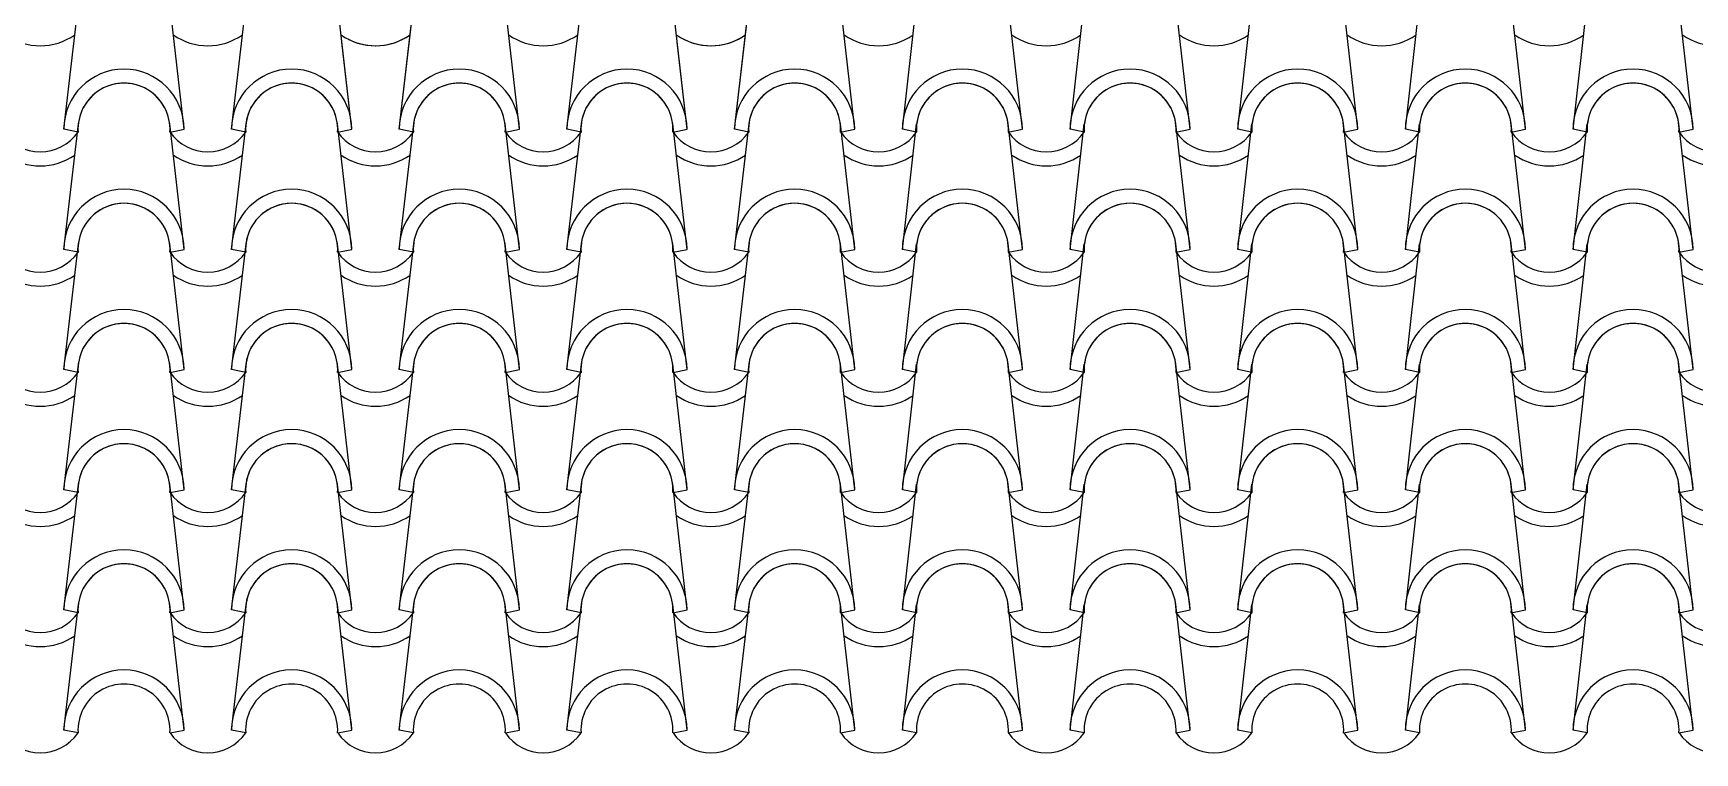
# Model space of a CAD drawing. Header units: millimetres. Extents: x -255 to 41745, y 236 to 29936.
# Drawn here: x 26426 to 28155, y 25007 to 25755 of the extents above; entities that cross this region are included whole.
import ezdxf

# ---------------------------------------------------------------- set-up
doc = ezdxf.new("R2010")
doc.units = ezdxf.units.MM
doc.layers.add('1', color=1, linetype='Continuous')

msp = doc.modelspace()

# ---------------------------------------------------------------- linework, layer by layer
at = {"layer": '1'}
for p, q in [((26457.8, 25655.6), (26472.8, 25786.3)), ((26582.8, 25655.6), (26567.9, 25786.3)), ((26632.3, 25655.6), (26647.3, 25786.3)), ((26757.3, 25655.6), (26742.4, 25786.3)), ((26806.8, 25655.6), (26821.8, 25786.3)), ((26931.8, 25655.6), (26916.9, 25786.3)), ((26981.3, 25655.6), (26996.3, 25786.3)), ((27106.3, 25655.6), (27091.4, 25786.3)), ((27155.8, 25655.6), (27170.8, 25786.3)), ((27280.8, 25655.6), (27265.9, 25786.3)), ((27330.4, 25655.6), (27345.3, 25786.3)), ((27455.4, 25655.6), (27440.4, 25786.3)), ((27504.9, 25655.6), (27519.8, 25786.3)), ((27629.9, 25655.6), (27614.9, 25786.3)), ((27679.4, 25655.6), (27694.3, 25786.3)), ((27804.4, 25655.6), (27789.4, 25786.3)), ((27853.9, 25655.6), (27868.8, 25786.3)), ((27978.9, 25655.6), (27963.9, 25786.3)), ((28028.4, 25655.6), (28043.3, 25786.3)), ((28153.4, 25655.6), (28138.4, 25786.3)), ((26806.8, 25655.6), (26821.2, 25781.4)), ((27155.8, 25655.6), (27170.2, 25781.4)), ((26757.3, 25655.6), (26747, 25746.1)), ((27106.3, 25655.6), (27096, 25746.1)), ((26457.8, 25530.6), (26472.8, 25661.3)), ((26472.5, 25652.6), (26457.8, 25655.6)), ((26472.5, 25652.6), (26457.8, 25655.6)), ((26582.8, 25530.6), (26567.9, 25661.3)), ((26568.2, 25652.6), (26582.8, 25655.6)), ((26568.2, 25652.6), (26582.8, 25655.6)), ((26632.3, 25530.6), (26647.3, 25661.3)), ((26647, 25652.6), (26632.3, 25655.6)), ((26647, 25652.6), (26632.3, 25655.6)), ((26757.3, 25530.6), (26742.4, 25661.3)), ((26757.3, 25530.6), (26742.4, 25661.3)), ((26742.7, 25652.6), (26757.3, 25655.6)), ((26742.7, 25652.6), (26757.3, 25655.6)), ((26742.7, 25652.6), (26757.3, 25655.6)), ((26742.7, 25652.6), (26757.3, 25655.6)), ((26806.8, 25530.6), (26821.8, 25661.3)), ((26806.8, 25530.6), (26821.8, 25661.3)), ((26821.5, 25652.6), (26806.8, 25655.6)), ((26821.5, 25652.6), (26806.8, 25655.6)), ((26821.5, 25652.6), (26806.8, 25655.6)), ((26821.5, 25652.6), (26806.8, 25655.6)), ((26931.8, 25530.6), (26916.9, 25661.3)), ((26917.2, 25652.6), (26931.8, 25655.6)), ((26917.2, 25652.6), (26931.8, 25655.6)), ((26981.3, 25530.6), (26996.3, 25661.3)), ((26996, 25652.6), (26981.3, 25655.6)), ((26996, 25652.6), (26981.3, 25655.6)), ((27106.3, 25530.6), (27091.4, 25661.3)), ((27106.3, 25530.6), (27091.4, 25661.3)), ((27091.7, 25652.6), (27106.3, 25655.6)), ((27091.7, 25652.6), (27106.3, 25655.6)), ((27091.7, 25652.6), (27106.3, 25655.6)), ((27091.7, 25652.6), (27106.3, 25655.6)), ((27155.8, 25530.6), (27170.8, 25661.3)), ((27155.8, 25530.6), (27170.8, 25661.3)), ((27170.5, 25652.6), (27155.8, 25655.6)), ((27170.5, 25652.6), (27155.8, 25655.6)), ((27170.5, 25652.6), (27155.8, 25655.6)), ((27170.5, 25652.6), (27155.8, 25655.6)), ((27280.8, 25530.6), (27265.9, 25661.3)), ((27266.2, 25652.6), (27280.8, 25655.6)), ((27266.2, 25652.6), (27280.8, 25655.6)), ((27330.4, 25530.6), (27345.3, 25661.3)), ((27345, 25652.6), (27330.4, 25655.6)), ((27345, 25652.6), (27330.4, 25655.6)), ((27455.4, 25530.6), (27440.4, 25661.3)), ((27440.7, 25652.6), (27455.4, 25655.6)), ((27440.7, 25652.6), (27455.4, 25655.6)), ((27504.9, 25530.6), (27519.8, 25661.3)), ((27519.5, 25652.6), (27504.9, 25655.6)), ((27519.5, 25652.6), (27504.9, 25655.6)), ((27629.9, 25530.6), (27614.9, 25661.3)), ((27615.2, 25652.6), (27629.9, 25655.6)), ((27615.2, 25652.6), (27629.9, 25655.6)), ((27679.4, 25530.6), (27694.3, 25661.3)), ((27694, 25652.6), (27679.4, 25655.6)), ((27694, 25652.6), (27679.4, 25655.6)), ((27804.4, 25530.6), (27789.4, 25661.3)), ((27789.7, 25652.6), (27804.4, 25655.6)), ((27789.7, 25652.6), (27804.4, 25655.6)), ((27853.9, 25530.6), (27868.8, 25661.3)), ((27868.5, 25652.6), (27853.9, 25655.6)), ((27868.5, 25652.6), (27853.9, 25655.6)), ((27978.9, 25530.6), (27963.9, 25661.3)), ((27964.2, 25652.6), (27978.9, 25655.6)), ((27964.2, 25652.6), (27978.9, 25655.6)), ((28028.4, 25530.6), (28043.3, 25661.3)), ((28043, 25652.6), (28028.4, 25655.6)), ((28043, 25652.6), (28028.4, 25655.6)), ((28153.4, 25530.6), (28138.4, 25661.3)), ((28138.7, 25652.6), (28153.4, 25655.6)), ((28138.7, 25652.6), (28153.4, 25655.6)), ((26457.8, 25405.6), (26472.8, 25536.3)), ((26472.5, 25527.6), (26457.8, 25530.6)), ((26472.5, 25527.6), (26457.8, 25530.6)), ((26582.8, 25405.6), (26567.9, 25536.3)), ((26568.2, 25527.6), (26582.8, 25530.6)), ((26568.2, 25527.6), (26582.8, 25530.6)), ((26632.3, 25405.6), (26647.3, 25536.3)), ((26647, 25527.6), (26632.3, 25530.6)), ((26647, 25527.6), (26632.3, 25530.6)), ((26757.3, 25405.6), (26742.4, 25536.3)), ((26757.3, 25405.6), (26742.4, 25536.3)), ((26742.7, 25527.6), (26757.3, 25530.6)), ((26742.7, 25527.6), (26757.3, 25530.6)), ((26742.7, 25527.6), (26757.3, 25530.6)), ((26742.7, 25527.6), (26757.3, 25530.6)), ((26806.8, 25405.6), (26821.8, 25536.3)), ((26806.8, 25405.6), (26821.8, 25536.3)), ((26821.5, 25527.6), (26806.8, 25530.6)), ((26821.5, 25527.6), (26806.8, 25530.6)), ((26821.5, 25527.6), (26806.8, 25530.6)), ((26821.5, 25527.6), (26806.8, 25530.6)), ((26931.8, 25405.6), (26916.9, 25536.3)), ((26917.2, 25527.6), (26931.8, 25530.6)), ((26917.2, 25527.6), (26931.8, 25530.6)), ((26981.3, 25405.6), (26996.3, 25536.3)), ((26996, 25527.6), (26981.3, 25530.6)), ((26996, 25527.6), (26981.3, 25530.6)), ((27106.3, 25405.6), (27091.4, 25536.3)), ((27106.3, 25405.6), (27091.4, 25536.3)), ((27091.7, 25527.6), (27106.3, 25530.6)), ((27091.7, 25527.6), (27106.3, 25530.6)), ((27091.7, 25527.6), (27106.3, 25530.6)), ((27091.7, 25527.6), (27106.3, 25530.6)), ((27155.8, 25405.6), (27170.8, 25536.3)), ((27155.8, 25405.6), (27170.8, 25536.3)), ((27170.5, 25527.6), (27155.8, 25530.6)), ((27170.5, 25527.6), (27155.8, 25530.6)), ((27170.5, 25527.6), (27155.8, 25530.6)), ((27170.5, 25527.6), (27155.8, 25530.6)), ((27280.8, 25405.6), (27265.9, 25536.3)), ((27266.2, 25527.6), (27280.8, 25530.6)), ((27266.2, 25527.6), (27280.8, 25530.6)), ((27330.4, 25405.6), (27345.3, 25536.3)), ((27345, 25527.6), (27330.4, 25530.6)), ((27345, 25527.6), (27330.4, 25530.6)), ((27455.4, 25405.6), (27440.4, 25536.3)), ((27440.7, 25527.6), (27455.4, 25530.6)), ((27440.7, 25527.6), (27455.4, 25530.6)), ((27504.9, 25405.6), (27519.8, 25536.3)), ((27519.5, 25527.6), (27504.9, 25530.6)), ((27519.5, 25527.6), (27504.9, 25530.6)), ((27629.9, 25405.6), (27614.9, 25536.3)), ((27615.2, 25527.6), (27629.9, 25530.6)), ((27615.2, 25527.6), (27629.9, 25530.6)), ((27679.4, 25405.6), (27694.3, 25536.3)), ((27694, 25527.6), (27679.4, 25530.6)), ((27694, 25527.6), (27679.4, 25530.6)), ((27804.4, 25405.6), (27789.4, 25536.3)), ((27789.7, 25527.6), (27804.4, 25530.6)), ((27789.7, 25527.6), (27804.4, 25530.6)), ((27853.9, 25405.6), (27868.8, 25536.3)), ((27868.5, 25527.6), (27853.9, 25530.6)), ((27868.5, 25527.6), (27853.9, 25530.6)), ((27978.9, 25405.6), (27963.9, 25536.3)), ((27964.2, 25527.6), (27978.9, 25530.6)), ((27964.2, 25527.6), (27978.9, 25530.6)), ((28028.4, 25405.6), (28043.3, 25536.3)), ((28043, 25527.6), (28028.4, 25530.6)), ((28043, 25527.6), (28028.4, 25530.6)), ((28153.4, 25405.6), (28138.4, 25536.3)), ((28138.7, 25527.6), (28153.4, 25530.6)), ((28138.7, 25527.6), (28153.4, 25530.6)), ((26457.8, 25280.6), (26472.8, 25411.3)), ((26472.5, 25402.6), (26457.8, 25405.6)), ((26472.5, 25402.6), (26457.8, 25405.6)), ((26582.8, 25280.6), (26567.9, 25411.3)), ((26568.2, 25402.6), (26582.8, 25405.6)), ((26568.2, 25402.6), (26582.8, 25405.6)), ((26632.3, 25280.6), (26647.3, 25411.3)), ((26647, 25402.6), (26632.3, 25405.6)), ((26647, 25402.6), (26632.3, 25405.6)), ((26757.3, 25280.6), (26742.4, 25411.3)), ((26757.3, 25280.6), (26742.4, 25411.3)), ((26742.7, 25402.6), (26757.3, 25405.6)), ((26742.7, 25402.6), (26757.3, 25405.6)), ((26742.7, 25402.6), (26757.3, 25405.6)), ((26742.7, 25402.6), (26757.3, 25405.6)), ((26806.8, 25280.6), (26821.8, 25411.3)), ((26806.8, 25280.6), (26821.8, 25411.3)), ((26821.5, 25402.6), (26806.8, 25405.6)), ((26821.5, 25402.6), (26806.8, 25405.6)), ((26821.5, 25402.6), (26806.8, 25405.6)), ((26821.5, 25402.6), (26806.8, 25405.6)), ((26931.8, 25280.6), (26916.9, 25411.3)), ((26917.2, 25402.6), (26931.8, 25405.6)), ((26917.2, 25402.6), (26931.8, 25405.6)), ((26981.3, 25280.6), (26996.3, 25411.3)), ((26996, 25402.6), (26981.3, 25405.6)), ((26996, 25402.6), (26981.3, 25405.6)), ((27106.3, 25280.6), (27091.4, 25411.3)), ((27106.3, 25280.6), (27091.4, 25411.3)), ((27091.7, 25402.6), (27106.3, 25405.6)), ((27091.7, 25402.6), (27106.3, 25405.6)), ((27091.7, 25402.6), (27106.3, 25405.6)), ((27091.7, 25402.6), (27106.3, 25405.6)), ((27155.8, 25280.6), (27170.8, 25411.3)), ((27155.8, 25280.6), (27170.8, 25411.3)), ((27170.5, 25402.6), (27155.8, 25405.6)), ((27170.5, 25402.6), (27155.8, 25405.6)), ((27170.5, 25402.6), (27155.8, 25405.6)), ((27170.5, 25402.6), (27155.8, 25405.6)), ((27280.8, 25280.6), (27265.9, 25411.3)), ((27266.2, 25402.6), (27280.8, 25405.6)), ((27266.2, 25402.6), (27280.8, 25405.6)), ((27330.4, 25280.6), (27345.3, 25411.3)), ((27345, 25402.6), (27330.4, 25405.6)), ((27345, 25402.6), (27330.4, 25405.6)), ((27455.4, 25280.6), (27440.4, 25411.3)), ((27440.7, 25402.6), (27455.4, 25405.6)), ((27440.7, 25402.6), (27455.4, 25405.6)), ((27504.9, 25280.6), (27519.8, 25411.3)), ((27519.5, 25402.6), (27504.9, 25405.6)), ((27519.5, 25402.6), (27504.9, 25405.6)), ((27629.9, 25280.6), (27614.9, 25411.3)), ((27615.2, 25402.6), (27629.9, 25405.6)), ((27615.2, 25402.6), (27629.9, 25405.6)), ((27679.4, 25280.6), (27694.3, 25411.3)), ((27694, 25402.6), (27679.4, 25405.6)), ((27694, 25402.6), (27679.4, 25405.6)), ((27804.4, 25280.6), (27789.4, 25411.3)), ((27789.7, 25402.6), (27804.4, 25405.6)), ((27789.7, 25402.6), (27804.4, 25405.6)), ((27853.9, 25280.6), (27868.8, 25411.3)), ((27868.5, 25402.6), (27853.9, 25405.6)), ((27868.5, 25402.6), (27853.9, 25405.6)), ((27978.9, 25280.6), (27963.9, 25411.3)), ((27964.2, 25402.6), (27978.9, 25405.6)), ((27964.2, 25402.6), (27978.9, 25405.6)), ((28028.4, 25280.6), (28043.3, 25411.3)), ((28043, 25402.6), (28028.4, 25405.6)), ((28043, 25402.6), (28028.4, 25405.6)), ((28153.4, 25280.6), (28138.4, 25411.3)), ((28138.7, 25402.6), (28153.4, 25405.6)), ((28138.7, 25402.6), (28153.4, 25405.6)), ((26457.8, 25155.6), (26472.8, 25286.3)), ((26582.8, 25155.6), (26567.9, 25286.3)), ((26632.3, 25155.6), (26647.3, 25286.3)), ((26757.3, 25155.6), (26742.4, 25286.3)), ((26757.3, 25155.6), (26742.4, 25286.3)), ((26806.8, 25155.6), (26821.8, 25286.3)), ((26806.8, 25155.6), (26821.8, 25286.3)), ((26931.8, 25155.6), (26916.9, 25286.3)), ((26981.3, 25155.6), (26996.3, 25286.3)), ((27106.3, 25155.6), (27091.4, 25286.3)), ((27106.3, 25155.6), (27091.4, 25286.3)), ((27155.8, 25155.6), (27170.8, 25286.3)), ((27155.8, 25155.6), (27170.8, 25286.3)), ((27280.8, 25155.6), (27265.9, 25286.3)), ((27330.4, 25155.6), (27345.3, 25286.3)), ((27455.4, 25155.6), (27440.4, 25286.3)), ((27504.9, 25155.6), (27519.8, 25286.3)), ((27629.9, 25155.6), (27614.9, 25286.3)), ((27679.4, 25155.6), (27694.3, 25286.3)), ((27804.4, 25155.6), (27789.4, 25286.3)), ((27853.9, 25155.6), (27868.8, 25286.3)), ((27978.9, 25155.6), (27963.9, 25286.3)), ((28028.4, 25155.6), (28043.3, 25286.3)), ((28153.4, 25155.6), (28138.4, 25286.3)), ((26472.5, 25277.6), (26457.8, 25280.6)), ((26472.5, 25277.6), (26457.8, 25280.6)), ((26568.2, 25277.6), (26582.8, 25280.6)), ((26568.2, 25277.6), (26582.8, 25280.6)), ((26647, 25277.6), (26632.3, 25280.6)), ((26647, 25277.6), (26632.3, 25280.6)), ((26742.7, 25277.6), (26757.3, 25280.6)), ((26742.7, 25277.6), (26757.3, 25280.6)), ((26742.7, 25277.6), (26757.3, 25280.6)), ((26742.7, 25277.6), (26757.3, 25280.6)), ((26821.5, 25277.6), (26806.8, 25280.6)), ((26821.5, 25277.6), (26806.8, 25280.6)), ((26821.5, 25277.6), (26806.8, 25280.6)), ((26821.5, 25277.6), (26806.8, 25280.6)), ((26917.2, 25277.6), (26931.8, 25280.6)), ((26917.2, 25277.6), (26931.8, 25280.6)), ((26996, 25277.6), (26981.3, 25280.6)), ((26996, 25277.6), (26981.3, 25280.6)), ((27091.7, 25277.6), (27106.3, 25280.6)), ((27091.7, 25277.6), (27106.3, 25280.6)), ((27091.7, 25277.6), (27106.3, 25280.6)), ((27091.7, 25277.6), (27106.3, 25280.6)), ((27170.5, 25277.6), (27155.8, 25280.6)), ((27170.5, 25277.6), (27155.8, 25280.6)), ((27170.5, 25277.6), (27155.8, 25280.6)), ((27170.5, 25277.6), (27155.8, 25280.6)), ((27266.2, 25277.6), (27280.8, 25280.6)), ((27266.2, 25277.6), (27280.8, 25280.6)), ((27345, 25277.6), (27330.4, 25280.6)), ((27345, 25277.6), (27330.4, 25280.6)), ((27440.7, 25277.6), (27455.4, 25280.6)), ((27440.7, 25277.6), (27455.4, 25280.6)), ((27519.5, 25277.6), (27504.9, 25280.6)), ((27519.5, 25277.6), (27504.9, 25280.6)), ((27615.2, 25277.6), (27629.9, 25280.6)), ((27615.2, 25277.6), (27629.9, 25280.6)), ((27694, 25277.6), (27679.4, 25280.6)), ((27694, 25277.6), (27679.4, 25280.6)), ((27789.7, 25277.6), (27804.4, 25280.6)), ((27789.7, 25277.6), (27804.4, 25280.6)), ((27868.5, 25277.6), (27853.9, 25280.6)), ((27868.5, 25277.6), (27853.9, 25280.6)), ((27964.2, 25277.6), (27978.9, 25280.6)), ((27964.2, 25277.6), (27978.9, 25280.6)), ((28043, 25277.6), (28028.4, 25280.6)), ((28043, 25277.6), (28028.4, 25280.6)), ((28138.7, 25277.6), (28153.4, 25280.6)), ((28138.7, 25277.6), (28153.4, 25280.6)), ((26457.8, 25030.6), (26472.8, 25161.3)), ((26582.8, 25030.6), (26567.9, 25161.3)), ((26632.3, 25030.6), (26647.3, 25161.3)), ((26757.3, 25030.6), (26742.4, 25161.3)), ((26757.3, 25030.6), (26742.4, 25161.3)), ((26806.8, 25030.6), (26821.8, 25161.3)), ((26806.8, 25030.6), (26821.8, 25161.3)), ((26931.8, 25030.6), (26916.9, 25161.3)), ((26981.3, 25030.6), (26996.3, 25161.3)), ((27106.3, 25030.6), (27091.4, 25161.3)), ((27106.3, 25030.6), (27091.4, 25161.3)), ((27155.8, 25030.6), (27170.8, 25161.3)), ((27155.8, 25030.6), (27170.8, 25161.3)), ((27280.8, 25030.6), (27265.9, 25161.3)), ((27330.4, 25030.6), (27345.3, 25161.3)), ((27455.4, 25030.6), (27440.4, 25161.3)), ((27504.9, 25030.6), (27519.8, 25161.3)), ((27629.9, 25030.6), (27614.9, 25161.3)), ((27679.4, 25030.6), (27694.3, 25161.3)), ((27804.4, 25030.6), (27789.4, 25161.3)), ((27853.9, 25030.6), (27868.8, 25161.3)), ((27978.9, 25030.6), (27963.9, 25161.3)), ((28028.4, 25030.6), (28043.3, 25161.3)), ((28153.4, 25030.6), (28138.4, 25161.3)), ((26472.5, 25152.6), (26457.8, 25155.6)), ((26472.5, 25152.6), (26457.8, 25155.6)), ((26568.2, 25152.6), (26582.8, 25155.6)), ((26568.2, 25152.6), (26582.8, 25155.6)), ((26647, 25152.6), (26632.3, 25155.6)), ((26647, 25152.6), (26632.3, 25155.6)), ((26742.7, 25152.6), (26757.3, 25155.6)), ((26742.7, 25152.6), (26757.3, 25155.6)), ((26742.7, 25152.6), (26757.3, 25155.6)), ((26742.7, 25152.6), (26757.3, 25155.6)), ((26821.5, 25152.6), (26806.8, 25155.6)), ((26821.5, 25152.6), (26806.8, 25155.6)), ((26821.5, 25152.6), (26806.8, 25155.6)), ((26821.5, 25152.6), (26806.8, 25155.6)), ((26917.2, 25152.6), (26931.8, 25155.6)), ((26917.2, 25152.6), (26931.8, 25155.6)), ((26996, 25152.6), (26981.3, 25155.6)), ((26996, 25152.6), (26981.3, 25155.6)), ((27091.7, 25152.6), (27106.3, 25155.6)), ((27091.7, 25152.6), (27106.3, 25155.6)), ((27091.7, 25152.6), (27106.3, 25155.6)), ((27091.7, 25152.6), (27106.3, 25155.6)), ((27170.5, 25152.6), (27155.8, 25155.6)), ((27170.5, 25152.6), (27155.8, 25155.6)), ((27170.5, 25152.6), (27155.8, 25155.6)), ((27170.5, 25152.6), (27155.8, 25155.6)), ((27266.2, 25152.6), (27280.8, 25155.6)), ((27266.2, 25152.6), (27280.8, 25155.6)), ((27345, 25152.6), (27330.4, 25155.6)), ((27345, 25152.6), (27330.4, 25155.6)), ((27440.7, 25152.6), (27455.4, 25155.6)), ((27440.7, 25152.6), (27455.4, 25155.6)), ((27519.5, 25152.6), (27504.9, 25155.6)), ((27519.5, 25152.6), (27504.9, 25155.6)), ((27615.2, 25152.6), (27629.9, 25155.6)), ((27615.2, 25152.6), (27629.9, 25155.6)), ((27694, 25152.6), (27679.4, 25155.6)), ((27694, 25152.6), (27679.4, 25155.6)), ((27789.7, 25152.6), (27804.4, 25155.6)), ((27789.7, 25152.6), (27804.4, 25155.6)), ((27868.5, 25152.6), (27853.9, 25155.6)), ((27868.5, 25152.6), (27853.9, 25155.6)), ((27964.2, 25152.6), (27978.9, 25155.6)), ((27964.2, 25152.6), (27978.9, 25155.6)), ((28043, 25152.6), (28028.4, 25155.6)), ((28043, 25152.6), (28028.4, 25155.6)), ((28138.7, 25152.6), (28153.4, 25155.6)), ((28138.7, 25152.6), (28153.4, 25155.6)), ((26472.5, 25027.6), (26457.8, 25030.6)), ((26568.2, 25027.6), (26582.8, 25030.6)), ((26647, 25027.6), (26632.3, 25030.6)), ((26742.7, 25027.6), (26757.3, 25030.6)), ((26742.7, 25027.6), (26757.3, 25030.6)), ((26821.5, 25027.6), (26806.8, 25030.6)), ((26821.5, 25027.6), (26806.8, 25030.6)), ((26917.2, 25027.6), (26931.8, 25030.6)), ((26996, 25027.6), (26981.3, 25030.6)), ((27091.7, 25027.6), (27106.3, 25030.6)), ((27091.7, 25027.6), (27106.3, 25030.6)), ((27170.5, 25027.6), (27155.8, 25030.6)), ((27170.5, 25027.6), (27155.8, 25030.6)), ((27266.2, 25027.6), (27280.8, 25030.6)), ((27345, 25027.6), (27330.4, 25030.6)), ((27440.7, 25027.6), (27455.4, 25030.6)), ((27519.5, 25027.6), (27504.9, 25030.6)), ((27615.2, 25027.6), (27629.9, 25030.6)), ((27694, 25027.6), (27679.4, 25030.6)), ((27789.7, 25027.6), (27804.4, 25030.6)), ((27868.5, 25027.6), (27853.9, 25030.6)), ((27964.2, 25027.6), (27978.9, 25030.6)), ((28043, 25027.6), (28028.4, 25030.6)), ((28138.7, 25027.6), (28153.4, 25030.6))]:
    msp.add_line(p, q, dxfattribs=at)
for centre, radius, start, end in [((26433.1, 25804.9), 62.5, 234.9308, 305.0692), ((26433.1, 25804.9), 62.5, 234.9308, 305.0692), ((26607.6, 25804.9), 62.5, 234.9308, 305.0692), ((26607.6, 25804.9), 62.5, 234.9308, 305.0692), ((26782.1, 25804.9), 62.5, 234.9308, 305.0692), ((26782.1, 25804.9), 62.5, 234.9308, 305.0692), ((26782.1, 25804.9), 62.5, 234.9308, 305.0692), ((26782.1, 25804.9), 62.5, 242.9496, 305.0692), ((26956.6, 25804.9), 62.5, 234.9308, 305.0692), ((26956.6, 25804.9), 62.5, 234.9308, 305.0692), ((27131.2, 25804.9), 62.5, 234.9308, 305.0692), ((27131.2, 25804.9), 62.5, 234.9308, 305.0692), ((27131.2, 25804.9), 62.5, 234.9308, 305.0692), ((27131.2, 25804.9), 62.5, 242.9496, 305.0692), ((27305.7, 25804.9), 62.5, 234.9308, 305.0692), ((27305.7, 25804.9), 62.5, 234.9308, 305.0692), ((27480.2, 25804.9), 62.5, 234.9308, 305.0692), ((27480.2, 25804.9), 62.5, 234.9308, 305.0692), ((27654.7, 25804.9), 62.5, 234.9308, 305.0692), ((27829.2, 25804.9), 62.5, 234.9308, 305.0692), ((28003.7, 25804.9), 62.5, 234.9308, 305.0692), ((28178.2, 25804.9), 62.5, 234.9308, 305.0692), ((26520.3, 25655.6), 62.5, 0, 180), ((26520.3, 25655.6), 62.5, 0, 180), ((26694.8, 25655.6), 62.5, 0, 180), ((26694.8, 25655.6), 62.5, 0, 180), ((26869.3, 25655.6), 62.5, 0, 180), ((26869.3, 25655.6), 62.5, 0, 180), ((27043.8, 25655.6), 62.5, 0, 180), ((27043.8, 25655.6), 62.5, 0, 180), ((27218.3, 25655.6), 62.5, 0, 180), ((27218.3, 25655.6), 62.5, 0, 180), ((27392.9, 25655.6), 62.5, 0, 180), ((27392.9, 25655.6), 62.5, 0, 180), ((27567.4, 25655.6), 62.5, 0, 180), ((27567.4, 25655.6), 62.5, 0, 180), ((27741.9, 25655.6), 62.5, 0, 180), ((27741.9, 25655.6), 62.5, 0, 180), ((27916.4, 25655.6), 62.5, 0, 180), ((27916.4, 25655.6), 62.5, 0, 180), ((28090.9, 25655.6), 62.5, 0, 180), ((28090.9, 25655.6), 62.5, 0, 180), ((26520.3, 25655.6), 47.9, 356.4887, 183.5113), ((26520.3, 25655.6), 47.9, 356.4887, 183.5113), ((26520.3, 25655.6), 47.9, 6.838, 173.162), ((26694.8, 25655.6), 47.9, 356.4887, 183.5113), ((26694.8, 25655.6), 47.9, 356.4887, 183.5113), ((26694.8, 25655.6), 47.9, 6.838, 173.162), ((26869.3, 25655.6), 47.9, 356.4887, 183.5113), ((26869.3, 25655.6), 47.9, 356.4887, 183.5113), ((26869.3, 25655.6), 47.9, 6.838, 173.162), ((27043.8, 25655.6), 47.9, 356.4887, 183.5113), ((27043.8, 25655.6), 47.9, 356.4887, 183.5113), ((27043.8, 25655.6), 47.9, 6.838, 173.162), ((27218.3, 25655.6), 47.9, 356.4887, 183.5113), ((27218.3, 25655.6), 47.9, 356.4887, 183.5113), ((27218.3, 25655.6), 47.9, 6.838, 173.162), ((27392.9, 25655.6), 47.9, 356.4887, 183.5113), ((27392.9, 25655.6), 47.9, 356.4887, 183.5113), ((27392.9, 25655.6), 47.9, 6.838, 173.162), ((27567.4, 25655.6), 47.9, 356.4887, 183.5113), ((27567.4, 25655.6), 47.9, 356.4887, 183.5113), ((27567.4, 25655.6), 47.9, 6.838, 173.162), ((27741.9, 25655.6), 47.9, 356.4887, 183.5113), ((27741.9, 25655.6), 47.9, 356.4887, 183.5113), ((27741.9, 25655.6), 47.9, 6.838, 173.162), ((27916.4, 25655.6), 47.9, 356.4887, 183.5113), ((27916.4, 25655.6), 47.9, 356.4887, 183.5113), ((27916.4, 25655.6), 47.9, 6.838, 173.162), ((28090.9, 25655.6), 47.9, 356.4887, 183.5113), ((28090.9, 25655.6), 47.9, 356.4887, 183.5113), ((28090.9, 25655.6), 47.9, 6.838, 173.162), ((26433.1, 25679.9), 47.9, 214.756, 325.244), ((26433.1, 25679.9), 47.9, 214.756, 325.244), ((26607.6, 25679.9), 47.9, 214.756, 325.244), ((26607.6, 25679.9), 47.9, 214.756, 325.244), ((26782.1, 25679.9), 47.9, 214.756, 325.244), ((26782.1, 25679.9), 47.9, 214.756, 325.244), ((26782.1, 25679.9), 47.9, 214.756, 325.244), ((26782.1, 25679.9), 47.9, 214.756, 325.244), ((26956.6, 25679.9), 47.9, 214.756, 325.244), ((26956.6, 25679.9), 47.9, 214.756, 325.244), ((27131.2, 25679.9), 47.9, 214.756, 325.244), ((27131.2, 25679.9), 47.9, 214.756, 325.244), ((27131.2, 25679.9), 47.9, 214.756, 325.244), ((27131.2, 25679.9), 47.9, 214.756, 325.244), ((27305.7, 25679.9), 47.9, 214.756, 325.244), ((27305.7, 25679.9), 47.9, 214.756, 325.244), ((27480.2, 25679.9), 47.9, 214.756, 325.244), ((27480.2, 25679.9), 47.9, 214.756, 325.244), ((27654.7, 25679.9), 47.9, 214.756, 325.244), ((27654.7, 25679.9), 47.9, 214.756, 325.244), ((27829.2, 25679.9), 47.9, 214.756, 325.244), ((27829.2, 25679.9), 47.9, 214.756, 325.244), ((28003.7, 25679.9), 47.9, 214.756, 325.244), ((28003.7, 25679.9), 47.9, 214.756, 325.244), ((28178.2, 25679.9), 47.9, 214.756, 325.244), ((28178.2, 25679.9), 47.9, 214.756, 325.244), ((26433.1, 25679.9), 62.5, 234.9308, 305.0692), ((26607.6, 25679.9), 62.5, 234.9308, 305.0692), ((26782.1, 25679.9), 62.5, 234.9308, 305.0692), ((26782.1, 25679.9), 62.5, 234.9308, 305.0692), ((26956.6, 25679.9), 62.5, 234.9308, 305.0692), ((27131.2, 25679.9), 62.5, 234.9308, 305.0692), ((27131.2, 25679.9), 62.5, 234.9308, 305.0692), ((27305.7, 25679.9), 62.5, 234.9308, 305.0692), ((27480.2, 25679.9), 62.5, 234.9308, 305.0692), ((27654.7, 25679.9), 62.5, 234.9308, 305.0692), ((27829.2, 25679.9), 62.5, 234.9308, 305.0692), ((28003.7, 25679.9), 62.5, 234.9308, 305.0692), ((28178.2, 25679.9), 62.5, 234.9308, 305.0692), ((26520.3, 25530.6), 62.5, 0, 180), ((26520.3, 25530.6), 62.5, 0, 180), ((26520.3, 25530.6), 47.9, 356.4887, 183.5113), ((26520.3, 25530.6), 47.9, 356.4887, 183.5113), ((26520.3, 25530.6), 47.9, 6.838, 173.162), ((26694.8, 25530.6), 62.5, 0, 180), ((26694.8, 25530.6), 62.5, 0, 180), ((26694.8, 25530.6), 47.9, 356.4887, 183.5113), ((26694.8, 25530.6), 47.9, 356.4887, 183.5113), ((26694.8, 25530.6), 47.9, 6.838, 173.162), ((26869.3, 25530.6), 62.5, 0, 180), ((26869.3, 25530.6), 62.5, 0, 180), ((26869.3, 25530.6), 47.9, 356.4887, 183.5113), ((26869.3, 25530.6), 47.9, 356.4887, 183.5113), ((26869.3, 25530.6), 47.9, 6.838, 173.162), ((27043.8, 25530.6), 62.5, 0, 180), ((27043.8, 25530.6), 62.5, 0, 180), ((27043.8, 25530.6), 47.9, 356.4887, 183.5113), ((27043.8, 25530.6), 47.9, 356.4887, 183.5113), ((27043.8, 25530.6), 47.9, 6.838, 173.162), ((27218.3, 25530.6), 62.5, 0, 180), ((27218.3, 25530.6), 62.5, 0, 180), ((27218.3, 25530.6), 47.9, 356.4887, 183.5113), ((27218.3, 25530.6), 47.9, 356.4887, 183.5113), ((27218.3, 25530.6), 47.9, 6.838, 173.162), ((27392.9, 25530.6), 62.5, 0, 180), ((27392.9, 25530.6), 62.5, 0, 180), ((27392.9, 25530.6), 47.9, 356.4887, 183.5113), ((27392.9, 25530.6), 47.9, 356.4887, 183.5113), ((27392.9, 25530.6), 47.9, 6.838, 173.162), ((27567.4, 25530.6), 62.5, 0, 180), ((27567.4, 25530.6), 62.5, 0, 180), ((27567.4, 25530.6), 47.9, 356.4887, 183.5113), ((27567.4, 25530.6), 47.9, 356.4887, 183.5113), ((27567.4, 25530.6), 47.9, 6.838, 173.162), ((27741.9, 25530.6), 62.5, 0, 180), ((27741.9, 25530.6), 62.5, 0, 180), ((27741.9, 25530.6), 47.9, 356.4887, 183.5113), ((27741.9, 25530.6), 47.9, 356.4887, 183.5113), ((27741.9, 25530.6), 47.9, 6.838, 173.162), ((27916.4, 25530.6), 62.5, 0, 180), ((27916.4, 25530.6), 62.5, 0, 180), ((27916.4, 25530.6), 47.9, 356.4887, 183.5113), ((27916.4, 25530.6), 47.9, 356.4887, 183.5113), ((27916.4, 25530.6), 47.9, 6.838, 173.162), ((28090.9, 25530.6), 62.5, 0, 180), ((28090.9, 25530.6), 62.5, 0, 180), ((28090.9, 25530.6), 47.9, 356.4887, 183.5113), ((28090.9, 25530.6), 47.9, 356.4887, 183.5113), ((28090.9, 25530.6), 47.9, 6.838, 173.162), ((26433.1, 25554.9), 47.9, 214.756, 325.244), ((26433.1, 25554.9), 47.9, 214.756, 325.244), ((26607.6, 25554.9), 47.9, 214.756, 325.244), ((26607.6, 25554.9), 47.9, 214.756, 325.244), ((26782.1, 25554.9), 47.9, 214.756, 325.244), ((26782.1, 25554.9), 47.9, 214.756, 325.244), ((26782.1, 25554.9), 47.9, 214.756, 325.244), ((26782.1, 25554.9), 47.9, 214.756, 325.244), ((26956.6, 25554.9), 47.9, 214.756, 325.244), ((26956.6, 25554.9), 47.9, 214.756, 325.244), ((27131.2, 25554.9), 47.9, 214.756, 325.244), ((27131.2, 25554.9), 47.9, 214.756, 325.244), ((27131.2, 25554.9), 47.9, 214.756, 325.244), ((27131.2, 25554.9), 47.9, 214.756, 325.244), ((27305.7, 25554.9), 47.9, 214.756, 325.244), ((27305.7, 25554.9), 47.9, 214.756, 325.244), ((27480.2, 25554.9), 47.9, 214.756, 325.244), ((27480.2, 25554.9), 47.9, 214.756, 325.244), ((27654.7, 25554.9), 47.9, 214.756, 325.244), ((27654.7, 25554.9), 47.9, 214.756, 325.244), ((27829.2, 25554.9), 47.9, 214.756, 325.244), ((27829.2, 25554.9), 47.9, 214.756, 325.244), ((28003.7, 25554.9), 47.9, 214.756, 325.244), ((28003.7, 25554.9), 47.9, 214.756, 325.244), ((28178.2, 25554.9), 47.9, 214.756, 325.244), ((28178.2, 25554.9), 47.9, 214.756, 325.244), ((26433.1, 25554.9), 62.5, 234.9308, 305.0692), ((26607.6, 25554.9), 62.5, 234.9308, 305.0692), ((26782.1, 25554.9), 62.5, 234.9308, 305.0692), ((26782.1, 25554.9), 62.5, 234.9308, 305.0692), ((26956.6, 25554.9), 62.5, 234.9308, 305.0692), ((27131.2, 25554.9), 62.5, 234.9308, 305.0692), ((27131.2, 25554.9), 62.5, 234.9308, 305.0692), ((27305.7, 25554.9), 62.5, 234.9308, 305.0692), ((27480.2, 25554.9), 62.5, 234.9308, 305.0692), ((27654.7, 25554.9), 62.5, 234.9308, 305.0692), ((27829.2, 25554.9), 62.5, 234.9308, 305.0692), ((28003.7, 25554.9), 62.5, 234.9308, 305.0692), ((28178.2, 25554.9), 62.5, 234.9308, 305.0692), ((26520.3, 25405.6), 62.5, 0, 180), ((26520.3, 25405.6), 62.5, 0, 180), ((26694.8, 25405.6), 62.5, 0, 180), ((26694.8, 25405.6), 62.5, 0, 180), ((26869.3, 25405.6), 62.5, 0, 180), ((26869.3, 25405.6), 62.5, 0, 180), ((27043.8, 25405.6), 62.5, 0, 180), ((27043.8, 25405.6), 62.5, 0, 180), ((27218.3, 25405.6), 62.5, 0, 180), ((27218.3, 25405.6), 62.5, 0, 180), ((27392.9, 25405.6), 62.5, 0, 180), ((27392.9, 25405.6), 62.5, 0, 180), ((27567.4, 25405.6), 62.5, 0, 180), ((27567.4, 25405.6), 62.5, 0, 180), ((27741.9, 25405.6), 62.5, 0, 180), ((27741.9, 25405.6), 62.5, 0, 180), ((27916.4, 25405.6), 62.5, 0, 180), ((27916.4, 25405.6), 62.5, 0, 180), ((28090.9, 25405.6), 62.5, 0, 180), ((28090.9, 25405.6), 62.5, 0, 180), ((26520.3, 25405.6), 47.9, 356.4887, 183.5113), ((26520.3, 25405.6), 47.9, 356.4887, 183.5113), ((26520.3, 25405.6), 47.9, 6.838, 173.162), ((26694.8, 25405.6), 47.9, 356.4887, 183.5113), ((26694.8, 25405.6), 47.9, 356.4887, 183.5113), ((26694.8, 25405.6), 47.9, 6.838, 173.162), ((26869.3, 25405.6), 47.9, 356.4887, 183.5113), ((26869.3, 25405.6), 47.9, 356.4887, 183.5113), ((26869.3, 25405.6), 47.9, 6.838, 173.162), ((27043.8, 25405.6), 47.9, 356.4887, 183.5113), ((27043.8, 25405.6), 47.9, 356.4887, 183.5113), ((27043.8, 25405.6), 47.9, 6.838, 173.162), ((27218.3, 25405.6), 47.9, 356.4887, 183.5113), ((27218.3, 25405.6), 47.9, 356.4887, 183.5113), ((27218.3, 25405.6), 47.9, 6.838, 173.162), ((27392.9, 25405.6), 47.9, 356.4887, 183.5113), ((27392.9, 25405.6), 47.9, 356.4887, 183.5113), ((27392.9, 25405.6), 47.9, 6.838, 173.162), ((27567.4, 25405.6), 47.9, 356.4887, 183.5113), ((27567.4, 25405.6), 47.9, 356.4887, 183.5113), ((27567.4, 25405.6), 47.9, 6.838, 173.162), ((27741.9, 25405.6), 47.9, 356.4887, 183.5113), ((27741.9, 25405.6), 47.9, 356.4887, 183.5113), ((27741.9, 25405.6), 47.9, 6.838, 173.162), ((27916.4, 25405.6), 47.9, 356.4887, 183.5113), ((27916.4, 25405.6), 47.9, 356.4887, 183.5113), ((27916.4, 25405.6), 47.9, 6.838, 173.162), ((28090.9, 25405.6), 47.9, 356.4887, 183.5113), ((28090.9, 25405.6), 47.9, 356.4887, 183.5113), ((28090.9, 25405.6), 47.9, 6.838, 173.162), ((26433.1, 25429.9), 47.9, 214.756, 325.244), ((26433.1, 25429.9), 47.9, 214.756, 325.244), ((26607.6, 25429.9), 47.9, 214.756, 325.244), ((26607.6, 25429.9), 47.9, 214.756, 325.244), ((26782.1, 25429.9), 47.9, 214.756, 325.244), ((26782.1, 25429.9), 47.9, 214.756, 325.244), ((26782.1, 25429.9), 47.9, 214.756, 325.244), ((26782.1, 25429.9), 47.9, 214.756, 325.244), ((26956.6, 25429.9), 47.9, 214.756, 325.244), ((26956.6, 25429.9), 47.9, 214.756, 325.244), ((27131.2, 25429.9), 47.9, 214.756, 325.244), ((27131.2, 25429.9), 47.9, 214.756, 325.244), ((27131.2, 25429.9), 47.9, 214.756, 325.244), ((27131.2, 25429.9), 47.9, 214.756, 325.244), ((27305.7, 25429.9), 47.9, 214.756, 325.244), ((27305.7, 25429.9), 47.9, 214.756, 325.244), ((27480.2, 25429.9), 47.9, 214.756, 325.244), ((27480.2, 25429.9), 47.9, 214.756, 325.244), ((27654.7, 25429.9), 47.9, 214.756, 325.244), ((27654.7, 25429.9), 47.9, 214.756, 325.244), ((27829.2, 25429.9), 47.9, 214.756, 325.244), ((27829.2, 25429.9), 47.9, 214.756, 325.244), ((28003.7, 25429.9), 47.9, 214.756, 325.244), ((28003.7, 25429.9), 47.9, 214.756, 325.244), ((28178.2, 25429.9), 47.9, 214.756, 325.244), ((28178.2, 25429.9), 47.9, 214.756, 325.244), ((26433.1, 25429.9), 62.5, 234.9308, 305.0692), ((26607.6, 25429.9), 62.5, 234.9308, 305.0692), ((26782.1, 25429.9), 62.5, 234.9308, 305.0692), ((26782.1, 25429.9), 62.5, 234.9308, 305.0692), ((26956.6, 25429.9), 62.5, 234.9308, 305.0692), ((27131.2, 25429.9), 62.5, 234.9308, 305.0692), ((27131.2, 25429.9), 62.5, 234.9308, 305.0692), ((27305.7, 25429.9), 62.5, 234.9308, 305.0692), ((27480.2, 25429.9), 62.5, 234.9308, 305.0692), ((27654.7, 25429.9), 62.5, 234.9308, 305.0692), ((27829.2, 25429.9), 62.5, 234.9308, 305.0692), ((28003.7, 25429.9), 62.5, 234.9308, 305.0692), ((28178.2, 25429.9), 62.5, 234.9308, 305.0692), ((26520.3, 25280.6), 62.5, 0, 180), ((26520.3, 25280.6), 62.5, 0, 180), ((26694.8, 25280.6), 62.5, 0, 180), ((26694.8, 25280.6), 62.5, 0, 180), ((26869.3, 25280.6), 62.5, 0, 180), ((26869.3, 25280.6), 62.5, 0, 180), ((27043.8, 25280.6), 62.5, 0, 180), ((27043.8, 25280.6), 62.5, 0, 180), ((27218.3, 25280.6), 62.5, 0, 180), ((27218.3, 25280.6), 62.5, 0, 180), ((27392.9, 25280.6), 62.5, 0, 180), ((27392.9, 25280.6), 62.5, 0, 180), ((27567.4, 25280.6), 62.5, 0, 180), ((27567.4, 25280.6), 62.5, 0, 180), ((27741.9, 25280.6), 62.5, 0, 180), ((27741.9, 25280.6), 62.5, 0, 180), ((27916.4, 25280.6), 62.5, 0, 180), ((27916.4, 25280.6), 62.5, 0, 180), ((28090.9, 25280.6), 62.5, 0, 180), ((28090.9, 25280.6), 62.5, 0, 180), ((26520.3, 25280.6), 47.9, 356.4887, 183.5113), ((26520.3, 25280.6), 47.9, 356.4887, 183.5113), ((26520.3, 25280.6), 47.9, 6.838, 173.162), ((26694.8, 25280.6), 47.9, 356.4887, 183.5113), ((26694.8, 25280.6), 47.9, 356.4887, 183.5113), ((26694.8, 25280.6), 47.9, 6.838, 173.162), ((26869.3, 25280.6), 47.9, 356.4887, 183.5113), ((26869.3, 25280.6), 47.9, 356.4887, 183.5113), ((26869.3, 25280.6), 47.9, 6.838, 173.162), ((27043.8, 25280.6), 47.9, 356.4887, 183.5113), ((27043.8, 25280.6), 47.9, 356.4887, 183.5113), ((27043.8, 25280.6), 47.9, 6.838, 173.162), ((27218.3, 25280.6), 47.9, 356.4887, 183.5113), ((27218.3, 25280.6), 47.9, 356.4887, 183.5113), ((27218.3, 25280.6), 47.9, 6.838, 173.162), ((27392.9, 25280.6), 47.9, 356.4887, 183.5113), ((27392.9, 25280.6), 47.9, 356.4887, 183.5113), ((27392.9, 25280.6), 47.9, 6.838, 173.162), ((27567.4, 25280.6), 47.9, 356.4887, 183.5113), ((27567.4, 25280.6), 47.9, 356.4887, 183.5113), ((27567.4, 25280.6), 47.9, 6.838, 173.162), ((27741.9, 25280.6), 47.9, 356.4887, 183.5113), ((27741.9, 25280.6), 47.9, 356.4887, 183.5113), ((27741.9, 25280.6), 47.9, 6.838, 173.162), ((27916.4, 25280.6), 47.9, 356.4887, 183.5113), ((27916.4, 25280.6), 47.9, 356.4887, 183.5113), ((27916.4, 25280.6), 47.9, 6.838, 173.162), ((28090.9, 25280.6), 47.9, 356.4887, 183.5113), ((28090.9, 25280.6), 47.9, 356.4887, 183.5113), ((28090.9, 25280.6), 47.9, 6.838, 173.162), ((26433.1, 25304.9), 47.9, 214.756, 325.244), ((26433.1, 25304.9), 47.9, 214.756, 325.244), ((26607.6, 25304.9), 47.9, 214.756, 325.244), ((26607.6, 25304.9), 47.9, 214.756, 325.244), ((26782.1, 25304.9), 47.9, 214.756, 325.244), ((26782.1, 25304.9), 47.9, 214.756, 325.244), ((26782.1, 25304.9), 47.9, 214.756, 325.244), ((26782.1, 25304.9), 47.9, 214.756, 325.244), ((26956.6, 25304.9), 47.9, 214.756, 325.244), ((26956.6, 25304.9), 47.9, 214.756, 325.244), ((27131.2, 25304.9), 47.9, 214.756, 325.244), ((27131.2, 25304.9), 47.9, 214.756, 325.244), ((27131.2, 25304.9), 47.9, 214.756, 325.244), ((27131.2, 25304.9), 47.9, 214.756, 325.244), ((27305.7, 25304.9), 47.9, 214.756, 325.244), ((27305.7, 25304.9), 47.9, 214.756, 325.244), ((27480.2, 25304.9), 47.9, 214.756, 325.244), ((27480.2, 25304.9), 47.9, 214.756, 325.244), ((27654.7, 25304.9), 47.9, 214.756, 325.244), ((27654.7, 25304.9), 47.9, 214.756, 325.244), ((27829.2, 25304.9), 47.9, 214.756, 325.244), ((27829.2, 25304.9), 47.9, 214.756, 325.244), ((28003.7, 25304.9), 47.9, 214.756, 325.244), ((28003.7, 25304.9), 47.9, 214.756, 325.244), ((28178.2, 25304.9), 47.9, 214.756, 325.244), ((28178.2, 25304.9), 47.9, 214.756, 325.244), ((26433.1, 25304.9), 62.5, 234.9308, 305.0692), ((26607.6, 25304.9), 62.5, 234.9308, 305.0692), ((26782.1, 25304.9), 62.5, 234.9308, 305.0692), ((26782.1, 25304.9), 62.5, 234.9308, 305.0692), ((26956.6, 25304.9), 62.5, 234.9308, 305.0692), ((27131.2, 25304.9), 62.5, 234.9308, 305.0692), ((27131.2, 25304.9), 62.5, 234.9308, 305.0692), ((27305.7, 25304.9), 62.5, 234.9308, 305.0692), ((27480.2, 25304.9), 62.5, 234.9308, 305.0692), ((27654.7, 25304.9), 62.5, 234.9308, 305.0692), ((27829.2, 25304.9), 62.5, 234.9308, 305.0692), ((28003.7, 25304.9), 62.5, 234.9308, 305.0692), ((28178.2, 25304.9), 62.5, 234.9308, 305.0692), ((26520.3, 25155.6), 62.5, 0, 180), ((26520.3, 25155.6), 62.5, 0, 180), ((26694.8, 25155.6), 62.5, 0, 180), ((26694.8, 25155.6), 62.5, 0, 180), ((26869.3, 25155.6), 62.5, 0, 180), ((26869.3, 25155.6), 62.5, 0, 180), ((27043.8, 25155.6), 62.5, 0, 180), ((27043.8, 25155.6), 62.5, 0, 180), ((27218.3, 25155.6), 62.5, 0, 180), ((27218.3, 25155.6), 62.5, 0, 180), ((27392.9, 25155.6), 62.5, 0, 180), ((27392.9, 25155.6), 62.5, 0, 180), ((27567.4, 25155.6), 62.5, 0, 180), ((27567.4, 25155.6), 62.5, 0, 180), ((27741.9, 25155.6), 62.5, 0, 180), ((27741.9, 25155.6), 62.5, 0, 180), ((27916.4, 25155.6), 62.5, 0, 180), ((27916.4, 25155.6), 62.5, 0, 180), ((28090.9, 25155.6), 62.5, 0, 180), ((28090.9, 25155.6), 62.5, 0, 180), ((26520.3, 25155.6), 47.9, 356.4887, 183.5113), ((26520.3, 25155.6), 47.9, 356.4887, 183.5113), ((26520.3, 25155.6), 47.9, 6.838, 173.162), ((26694.8, 25155.6), 47.9, 356.4887, 183.5113), ((26694.8, 25155.6), 47.9, 356.4887, 183.5113), ((26694.8, 25155.6), 47.9, 6.838, 173.162), ((26869.3, 25155.6), 47.9, 356.4887, 183.5113), ((26869.3, 25155.6), 47.9, 356.4887, 183.5113), ((26869.3, 25155.6), 47.9, 6.838, 173.162), ((27043.8, 25155.6), 47.9, 356.4887, 183.5113), ((27043.8, 25155.6), 47.9, 356.4887, 183.5113), ((27043.8, 25155.6), 47.9, 6.838, 173.162), ((27218.3, 25155.6), 47.9, 356.4887, 183.5113), ((27218.3, 25155.6), 47.9, 356.4887, 183.5113), ((27218.3, 25155.6), 47.9, 6.838, 173.162), ((27392.9, 25155.6), 47.9, 356.4887, 183.5113), ((27392.9, 25155.6), 47.9, 356.4887, 183.5113), ((27392.9, 25155.6), 47.9, 6.838, 173.162), ((27567.4, 25155.6), 47.9, 356.4887, 183.5113), ((27567.4, 25155.6), 47.9, 356.4887, 183.5113), ((27567.4, 25155.6), 47.9, 6.838, 173.162), ((27741.9, 25155.6), 47.9, 356.4887, 183.5113), ((27741.9, 25155.6), 47.9, 356.4887, 183.5113), ((27741.9, 25155.6), 47.9, 6.838, 173.162), ((27916.4, 25155.6), 47.9, 356.4887, 183.5113), ((27916.4, 25155.6), 47.9, 356.4887, 183.5113), ((27916.4, 25155.6), 47.9, 6.838, 173.162), ((28090.9, 25155.6), 47.9, 356.4887, 183.5113), ((28090.9, 25155.6), 47.9, 356.4887, 183.5113), ((28090.9, 25155.6), 47.9, 6.838, 173.162), ((26433.1, 25179.9), 47.9, 214.756, 325.244), ((26433.1, 25179.9), 47.9, 214.756, 325.244), ((26607.6, 25179.9), 47.9, 214.756, 325.244), ((26607.6, 25179.9), 47.9, 214.756, 325.244), ((26782.1, 25179.9), 47.9, 214.756, 325.244), ((26782.1, 25179.9), 47.9, 214.756, 325.244), ((26782.1, 25179.9), 47.9, 214.756, 325.244), ((26782.1, 25179.9), 47.9, 214.756, 325.244), ((26956.6, 25179.9), 47.9, 214.756, 325.244), ((26956.6, 25179.9), 47.9, 214.756, 325.244), ((27131.2, 25179.9), 47.9, 214.756, 325.244), ((27131.2, 25179.9), 47.9, 214.756, 325.244), ((27131.2, 25179.9), 47.9, 214.756, 325.244), ((27131.2, 25179.9), 47.9, 214.756, 325.244), ((27305.7, 25179.9), 47.9, 214.756, 325.244), ((27305.7, 25179.9), 47.9, 214.756, 325.244), ((27480.2, 25179.9), 47.9, 214.756, 325.244), ((27480.2, 25179.9), 47.9, 214.756, 325.244), ((27654.7, 25179.9), 47.9, 214.756, 325.244), ((27654.7, 25179.9), 47.9, 214.756, 325.244), ((27829.2, 25179.9), 47.9, 214.756, 325.244), ((27829.2, 25179.9), 47.9, 214.756, 325.244), ((28003.7, 25179.9), 47.9, 214.756, 325.244), ((28003.7, 25179.9), 47.9, 214.756, 325.244), ((28178.2, 25179.9), 47.9, 214.756, 325.244), ((28178.2, 25179.9), 47.9, 214.756, 325.244), ((26433.1, 25179.9), 62.5, 234.9308, 305.0692), ((26607.6, 25179.9), 62.5, 234.9308, 305.0692), ((26782.1, 25179.9), 62.5, 234.9308, 305.0692), ((26782.1, 25179.9), 62.5, 234.9308, 305.0692), ((26956.6, 25179.9), 62.5, 234.9308, 305.0692), ((27131.2, 25179.9), 62.5, 234.9308, 305.0692), ((27131.2, 25179.9), 62.5, 234.9308, 305.0692), ((27305.7, 25179.9), 62.5, 234.9308, 305.0692), ((27480.2, 25179.9), 62.5, 234.9308, 305.0692), ((27654.7, 25179.9), 62.5, 234.9308, 305.0692), ((27829.2, 25179.9), 62.5, 234.9308, 305.0692), ((28003.7, 25179.9), 62.5, 234.9308, 305.0692), ((28178.2, 25179.9), 62.5, 234.9308, 305.0692), ((26520.3, 25030.6), 62.5, 0, 180), ((26694.8, 25030.6), 62.5, 0, 180), ((26869.3, 25030.6), 62.5, 0, 180), ((27043.8, 25030.6), 62.5, 0, 180), ((27218.3, 25030.6), 62.5, 0, 180), ((27392.9, 25030.6), 62.5, 0, 180), ((27567.4, 25030.6), 62.5, 0, 180), ((27741.9, 25030.6), 62.5, 0, 180), ((27916.4, 25030.6), 62.5, 0, 180), ((28090.9, 25030.6), 62.5, 0, 180), ((26520.3, 25030.6), 47.9, 356.4887, 183.5113), ((26694.8, 25030.6), 47.9, 356.4887, 183.5113), ((26869.3, 25030.6), 47.9, 356.4887, 183.5113), ((27043.8, 25030.6), 47.9, 356.4887, 183.5113), ((27218.3, 25030.6), 47.9, 356.4887, 183.5113), ((27392.9, 25030.6), 47.9, 356.4887, 183.5113), ((27567.4, 25030.6), 47.9, 356.4887, 183.5113), ((27741.9, 25030.6), 47.9, 356.4887, 183.5113), ((27916.4, 25030.6), 47.9, 356.4887, 183.5113), ((28090.9, 25030.6), 47.9, 356.4887, 183.5113), ((26433.1, 25054.9), 47.9, 214.756, 325.244), ((26607.6, 25054.9), 47.9, 214.756, 325.244), ((26782.1, 25054.9), 47.9, 214.756, 325.244), ((26782.1, 25054.9), 47.9, 214.756, 325.244), ((26956.6, 25054.9), 47.9, 214.756, 325.244), ((27131.2, 25054.9), 47.9, 214.756, 325.244), ((27131.2, 25054.9), 47.9, 214.756, 325.244), ((27305.7, 25054.9), 47.9, 214.756, 325.244), ((27480.2, 25054.9), 47.9, 214.756, 325.244), ((27654.7, 25054.9), 47.9, 214.756, 325.244), ((27829.2, 25054.9), 47.9, 214.756, 325.244), ((28003.7, 25054.9), 47.9, 214.756, 325.244), ((28178.2, 25054.9), 47.9, 214.756, 325.244)]:
    msp.add_arc(centre, radius, start, end, dxfattribs=at)

doc.saveas('drawing.dxf')
